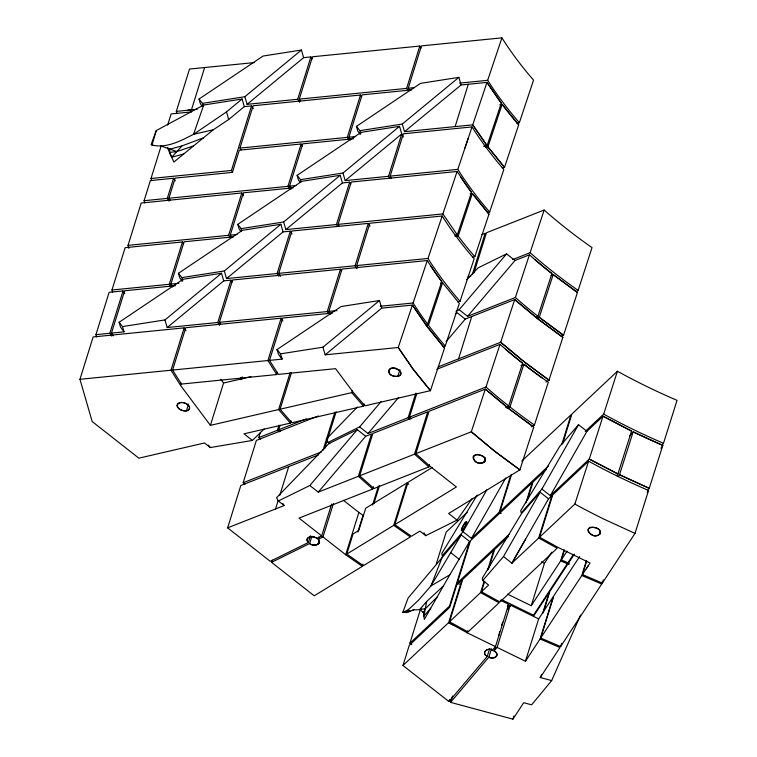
<?xml version="1.0" encoding="UTF-8"?>
<svg xmlns="http://www.w3.org/2000/svg" width="757" height="757" viewBox="0 0 757 757"><rect width="100%" height="100%" fill="white"/><g stroke="black" fill="none" stroke-linecap="round" stroke-linejoin="round"><path stroke-width="1.14" d="M183.705 153.993L171.688 157.238L169.521 152.412L169.975 149.157L181.992 145.912L203.406 137.859M443.432 585.975L426.683 601.465L423.901 616.113L430.695 608.25M177.11 405.175C179.475 400.027 189.241 402.894 189.629 408.222L188.957 409.603A6.463 3.889 17.3 0 1 187.443 410.531C183.582 412.054 175.189 408.685 177.791 403.793A6.463 3.889 17.3 0 1 179.295 402.866L181.453 402.516A6.463 3.889 17.3 0 1 183.875 402.8L186.241 403.689A6.463 3.889 17.3 0 1 188.152 405.014C191.313 407.238 188.777 411.467 185.285 410.881A6.463 3.889 17.3 0 1 182.863 410.587L180.497 409.707A6.463 3.889 17.3 0 1 178.586 408.373L177.393 406.774A6.463 3.889 17.3 0 1 177.11 405.175M498.986 635.265L499.648 631.669M242.089 99.006L226.494 111.885L193.565 134.301C180.885 140.764 166.635 148.59 151.939 145.079L156.264 130.573L203.718 105.015L242.089 99.006L244.303 106.623L228.699 119.502L213.256 129.797L173.855 162.055L167.354 147.596M151.939 145.079L151.22 144.36L156.264 130.573M264.174 428.982L252.422 440.432L210.314 447.557L204.485 442.977L138.862 458.174L92.193 421.545L79.949 379.304L93.13 336.96L184.169 327.866L185.957 330.714M96.593 336.903L95.94 334.66L109.131 292.316L123.05 290.925L124.82 293.725M112.623 292.287L111.97 290.016L125.16 247.671L182.475 241.947L183.733 243.943M128.889 248.381L128.018 245.363L141.209 203.018L241.805 192.969L243.574 195.77M144.738 202.933L144.095 200.709L150.359 180.582L173.561 178.264L175.217 180.885M151.655 180.705L151.012 178.491L161.061 146.215M167.647 125.066L171.12 113.938L191.635 111.885M176.977 113.664L176.324 111.393L189.515 69.048L254.267 62.585M111.629 336.07L109.86 333.269L123.05 290.925M113.238 335.909L111.468 333.108L124.659 290.764L175.501 285.682M204.645 67.534L191.455 109.888L187.679 110.267M169.057 201.192L167.297 198.391L173.561 178.264M170.164 200.236L168.896 198.23L175.17 178.103L232.39 172.388L239.307 150.17L301.135 144L302.403 145.997M170.543 286.288L169.284 284.291L182.475 241.947M172.653 286.931L170.893 284.13L184.083 241.786L233.695 236.827M232.607 172.331L231.434 170.467L251.542 105.904L244.303 106.623M241.133 149.952L239.96 148.088L253.15 105.743L360.474 95.022L361.647 96.896M290.158 372.51L278.614 409.565L210.399 425.358L180.545 385.389L170.978 370.22L184.169 327.866M277.44 372.312L276.75 374.545L181.415 384.064L172.587 370.059L185.777 327.705L281.102 318.186L282.872 320.987M180.545 385.389L181.235 383.156M229.787 237.187L228.614 235.313L241.805 192.969M231.396 237.026L230.223 235.153L243.413 192.808L293.035 187.859M186.421 410.777L188.521 404.058M219.549 325.292L217.779 322.491L230.97 280.147L223.731 280.866L167.183 327.544L164.969 319.927L221.527 273.249L223.731 280.866M220.571 324.204L219.388 322.331L232.579 279.986L340.442 269.218L341.615 271.082M299.573 102.28L297.681 99.281L310.872 56.926L303.633 57.655L247.085 104.334L244.871 96.707L301.428 50.038L303.633 57.655M300.557 101.116L299.289 99.12L312.48 56.766L419.804 46.054L421.062 48.051M210.399 425.358L223.589 383.014L220.817 379.295M289.836 189.345L287.944 186.345L301.135 144M291.303 188.957L289.553 186.184L302.743 143.839L353.519 138.768M240.243 379.692L240.991 377.298M241.72 379.352L242.467 376.958M278.879 276.324L277.119 273.523L290.3 231.178L283.071 231.897L226.513 278.576L224.299 270.959L280.856 224.28L283.071 231.897M280.61 276.362L278.727 273.362L291.909 231.017L368.271 223.391L370.041 226.192M276.75 374.545L267.912 360.54L281.102 318.186M381.698 308.146L379.494 300.52L322.936 347.198L325.15 354.825L381.698 308.146L412.395 305.08L427.327 326.769L444.529 348.097L430.44 390.65L364.95 405.818L353.216 392.287L335.569 368.668L278.358 374.384L269.52 360.379L282.711 318.025L332.332 313.076M348.457 139.241L347.283 137.377L360.474 95.022M350.652 140.017L348.892 137.216L362.083 94.862L411.694 89.913M310.455 535.776L308.364 542.504L270.268 561.325L227.63 527.847L240.821 485.502L318.413 454.91M244.994 484.177L243.177 482.748L256.368 440.404L318.318 415.972M260.578 439.079L258.743 437.641L260.389 432.342M337.622 226.419L336.449 224.545L349.639 182.2L342.401 182.929L285.843 229.598L283.638 221.981L340.186 175.302L342.401 182.929M364.174 403.935L363.483 406.159L291.833 422.747L280.09 409.225L291.54 372.444M339.231 226.258L338.057 224.384L351.248 182.04L457.105 171.47L471.488 192.41L457.304 234.916L454.976 235.295M258.743 437.641L277.393 430.279L278.954 425.254M280.431 431.31L278.69 429.768L280.09 425.292M252.422 440.432L244 433.827L290.357 423.097L291.048 420.864M328.424 313.426L327.251 311.562L340.442 269.218M275.529 508.969L278.169 500.5M279.816 495.201L288.72 466.615M407.872 90.395L406.613 88.399L419.804 46.054M409.48 90.244L408.222 88.238L421.412 45.893L501.938 37.85A426.626 256.746 17.3 0 0 529.105 74.943L533.534 80.138L519.359 122.71L517.059 123.249M356.982 268.735L355.09 265.735L368.271 223.391M357.957 267.571L356.698 265.575L369.88 223.23L442.183 216.01L445.684 221.423A430.525 259.093 17.3 0 0 457.039 237.584A431.954 259.954 17.3 0 0 474.147 258.79L460.029 301.352L457.73 301.882M389.628 178.321L388.54 176.296L401.73 133.951L399.526 126.334L361.155 132.343L297.123 175.35L298.485 180.043L300.264 182.484M391.237 178.16L390.148 176.135L403.339 133.79L472.037 126.93A429.068 258.222 17.3 0 0 503.812 169.473L489.665 212.036L487.376 212.566M363.01 564.116L362.319 566.359L314.212 595.806L271.564 562.337L272.265 560.104M322.984 450.358L334.859 412.243M324.621 448.778L336.155 411.732M363.483 406.159L351.74 392.628L352.431 390.404M311.941 536.193L309.66 543.517L271.564 562.337M318.82 537.091L318.129 539.334C322.984 544.633 312.906 546.951 309.66 543.517C312.925 546.961 322.946 544.605 318.129 539.334L322.984 536.931L333.402 503.5M317.845 544.529L319.236 540.044M316.833 538.322C313.568 535.048 303.548 536.978 308.364 542.504L307.37 541.198A6.406 3.851 17.3 0 1 307.011 540.195C306.642 537.082 310.701 536.325 313.02 536.874A6.482 3.899 17.3 0 1 315.016 537.423L316.833 538.322L321.687 535.918L331.585 504.162M455.118 126.599L468.299 84.254M318.262 492.116L358.373 476.304L371.555 433.96L365.697 436.269L318.262 492.116L309.84 485.511L278.368 500.973L276.56 497.699L328.831 443.64L357.276 429.664L365.697 436.269M359.67 475.793L372.86 433.449L427.714 411.817L414.533 454.172L359.67 475.793L374.034 488.52L428.888 466.889L429.588 464.666M397.822 376.361C409.225 371.753 385.313 362.348 389.278 373.163C391.341 377.667 403.68 377.951 400.254 371.384C390.158 360.834 382.247 377.213 397.822 376.361L399.914 369.634M362.319 566.359L345.684 554.749L358.875 512.404L343.441 500.292M346.782 554.077L393.716 525.339L410.351 536.94L363.417 565.678L346.782 554.077L353.055 533.95L358.79 530.43L365.707 508.221L406.906 482.994L408.752 484.281M357.843 531.963L363.029 515.309L358.875 512.404M321.687 535.918L298.996 518.1L372.728 489.031L373.428 486.808M372.548 505.061L378.443 486.136M373.882 503.651L379.541 485.483M357.361 407.001L326.324 439.098L328.131 442.381L359.613 426.92L368.034 433.524L408.137 417.713L415.773 393.195M411.183 418.744L409.442 417.202L416.88 393.309M457.067 520.106L425.727 535.672L419.898 531.102L411.448 536.268L394.813 524.667L456.405 486.959L430.194 466.378L415.83 453.651L429.02 411.306L485.313 389.117L508.638 408.553L533.732 427.118L519.87 469.879L448.646 513.492L457.067 520.106L472.292 498.38M393.716 525.339L406.906 482.994M472.292 274.573L485.152 233.288L481.849 234.585M394.813 524.667L408.004 482.323L432.067 467.589M473.958 272.889L486.448 232.768L544.141 210.03A428.945 258.146 17.3 0 0 592.021 247.615L578.121 290.395L576.124 291.615M458.553 358.865L471.743 316.521M402.979 665.488L409.244 645.352L449.743 607.322L456.66 585.104L461.846 580.231L448.655 622.585L402.979 665.488L448.967 701.578L487.253 656.357L489.533 649.042M411.723 644.709L409.897 643.27L420.646 608.76M436.297 563.833L446.195 532.076L467.183 512.357M483.874 462.508C492.031 454.711 465.971 450.831 474.999 461.013C478.396 465.725 489.978 462.054 483.543 456.783C469.908 448.172 470.74 466.814 483.874 462.508L485.265 458.023M410.237 611.202L406.755 612.564L402.847 612.299L408.08 598.106L461.212 534.887L469.633 541.492L449.516 606.054L409.897 643.27M459.367 584.158L457.304 583.022L470.494 540.678L532.171 482.748L525.926 502.809M449.526 621.762L480.572 592.608L499.062 602.799L468.015 631.963L449.526 621.762L462.716 579.417L493.763 550.254L487.499 570.371M486.836 489.845L463.01 531.717L471.431 538.331L499.194 512.252L510.738 475.197M511.6 474.384L500.065 511.439L548.484 465.962M492.495 650.168C487.735 646.904 480.591 653.026 487.253 656.357C480.581 653.064 487.726 646.838 492.495 650.168L495.494 646.62L467.145 632.776L467.807 630.666M480.572 592.608L484.045 581.461M538.691 538.028L551.872 495.674L548.532 498.825L540.11 492.211L503.5 556.556L511.921 563.161L538.691 538.028L557.171 548.219L499.932 601.985L481.443 591.794L484.735 581.206M488.369 569.557L494.633 549.44L508.59 536.334M448.967 701.578L449.62 699.468M580.553 615.081L551.683 680.59L531.622 704.824L523.721 702.695L512.905 719.15L450.566 702.364L452.544 696.014M527.44 499.932L533.042 481.935L546.516 469.283M491.463 648.777L488.861 657.142L450.566 702.364M501.617 625.339L502.629 622.093M494.094 650.963A6.463 3.889 17.3 0 1 496.374 653.073C498.201 655.505 495.343 658.117 492.835 657.833A6.463 3.889 17.3 0 1 488.861 657.142C493.469 660.71 501.077 654.247 494.094 650.954L508.685 604.275L500.282 600.169M497.103 647.405L510.294 605.061L538.643 618.895L525.453 661.249L497.103 647.405L494.094 650.954M561.789 444.473L571.015 414.836L521.743 461.108M496.365 656.442L497.065 654.199M562.659 443.659L571.885 414.022L617.419 371.252A431.925 259.935 17.3 0 0 646.696 386.448A430.563 259.121 17.3 0 0 669.377 397.009L677.051 400.358L663.473 443.299L662.195 445.258M582.436 574.554L590.015 563.019L558.041 547.406L539.552 537.205L552.742 494.86L588.605 461.183L595.844 465.12A433.487 260.881 17.3 0 0 648.569 490.451L635 533.382L602.326 583.089L582.436 574.554L586.722 560.786M507.644 594.188L531.234 605.704L544.425 563.359L551.787 552.156M542.627 613.548L549.222 592.371L533.43 616.406M543.242 612.602L549.837 591.435L574.402 554.058M531.234 605.704L560.691 560.89L564.164 549.743M569.264 563.369L561.306 559.953L564.277 550.424M512.905 719.15L513.889 715.971M525.453 661.249L540.091 638.974L553.282 596.63L538.643 618.895M602.364 581.915L601.711 584.035L560.606 646.582L540.706 638.037L553.897 595.693L579.588 556.603M540.706 638.037L581.821 575.49L586.429 560.672M560.606 646.582L561.59 643.403M599.885 534.187C603.443 524.185 578.84 526.115 591.548 534.527C597.207 539.135 604.663 531.196 596.838 528.282C581.234 522.548 590.252 541.34 599.885 534.187L600.585 531.944M602.326 583.089L603.32 579.919M586.94 431.31L578.518 424.705L541.908 489.05L550.33 495.655L586.94 431.31L603.007 416.218L631.565 431.074L617.911 473.967L616.444 475.689M539.552 537.205L574.875 504.03L588.605 461.183M585.208 431.471L603.689 414.107L617.419 371.252M551.134 275.614L553.197 274.592L577.43 292.495L563.539 335.275L561.533 336.505M531.442 426.844L534.423 425.018L548.295 382.257L542.05 377.838A432.342 260.19 17.3 0 1 523.92 364.249L520.939 365.716M446.11 341.606L465.233 319.085L514.703 299.583L537.905 318.915L562.858 337.376L548.976 380.146L545.967 381.992M535.833 317.344L537.943 316.303L551.9 273.58A430.213 258.903 17.3 0 1 534.877 259.575L529.417 254.806L514.997 260.493L467.571 316.341L459.149 309.727L455.998 311.278M506.944 408.458L509.972 406.963L523.91 364.249A432.219 260.115 17.3 0 0 542.05 377.838M467.571 316.341L515.394 297.482L529.417 254.806M512.612 259.604L530.108 252.706L544.141 210.03M409.442 417.202L486.003 387.016L500.008 344.35L505.496 349.138A432.171 260.086 17.3 0 0 522.623 363.228L508.676 405.951L505.648 407.446M499.847 104.731L502.137 104.352A427.535 257.295 17.3 0 0 518.668 124.81L504.512 167.373L502.222 167.903M442.921 346.536L445.23 346.006L459.338 303.443L442.608 282.758L440.413 283.109M472.548 257.229L474.847 256.699L488.975 214.127L472.34 193.555L470.031 193.934M425.387 324.469L427.601 324.11L423.769 318.858A433.118 260.654 17.3 0 1 413.095 302.989L427.289 260.54L342.05 269.057L328.86 311.401L330.62 314.202L328.86 311.401L337.045 310.588M460.048 301.371A432.521 260.294 17.3 0 1 427.998 258.468L442.183 216.01M461.07 84.983L458.856 77.356L402.308 124.034L404.512 131.661L461.07 84.983L486.978 82.39L501.276 103.207L487.073 145.713L483.609 146.281M427.601 324.11L441.747 281.604A432.881 260.512 17.3 0 1 430.695 265.83L427.289 260.54M445.23 346.006A433.411 260.834 17.3 0 1 428.453 325.255L442.608 282.758M474.847 256.699A431.755 259.84 17.3 0 1 458.165 236.07L472.34 193.555L488.975 214.127M519.359 122.71A427.497 257.276 17.3 0 1 491.142 85.673L487.678 80.308L501.938 37.85M489.665 212.036A429.825 258.676 17.3 0 1 476.673 196.224L472.614 190.896A430.582 259.131 17.3 0 1 457.805 169.379L472.037 126.93M457.304 234.916L442.883 213.919L457.105 171.47M464.921 148.154L468.479 137.547M203.718 105.015L193.565 134.301L213.256 129.797M461.647 528.954C459.934 536.495 470.589 517.703 465.148 522.708C463.719 524.081 458.969 533.325 462.849 529.768C469.51 520.277 466.482 517.939 461.647 528.954L463.644 530.042M442.495 556.499L430.96 585.946L418.47 600.254L409.745 608.41A26.391 8.28 -53.1 0 1 405.44 611.249L402.847 612.299L409.092 610.397M551.683 680.59L540.261 677.524L541.662 674.345M437.063 597.112L425.292 608.789L423.475 612.829L419.898 609.319L426.683 601.465M469.633 541.492L449.8 574.828L430.96 585.946L461.212 534.887M471.431 538.331L505.752 478.008M548.532 498.825L511.921 563.161L525.651 539.031M449.8 574.828L424.327 619.396L423.333 611.741M477.241 495.031L441.804 553.386L442.306 555.638L463.01 531.717M586.23 568.781L588.123 565.895M561.306 559.953L567.125 551.096M567.324 563.738L533.486 615.214L501.825 599.752M567.939 562.792L573.106 554.928M660.927 448.276L662.81 445.409A432.379 260.209 17.3 0 1 633.164 431.85L629.606 436.051M647.301 491.284L649.232 488.341L662.81 445.409L633.164 431.85L619.51 474.743L618.053 476.475M647.292 492.391L648.569 490.46M540.261 677.524L559.981 647.519L540.091 638.974M507.256 605.96L508.685 604.275M507.436 608.429L508.326 609.035L507.436 608.429L510.294 605.061M309.84 485.511L357.276 429.664M359.613 426.92L381.036 401.693M455.279 314.278L456.812 312.48L465.233 319.085M459.149 309.727L506.584 253.879L514.997 260.493M368.034 433.524L398.636 397.491M578.518 424.705L559.802 446.318L520.702 510.71L521.204 512.962L541.908 489.05M540.11 492.211L521.393 513.823L482.294 578.225L482.796 580.468L488.625 585.047L481.443 591.794M482.796 580.468L503.5 556.556M171.688 157.238L181.992 145.912M466.7 279.683L478.131 267.855L506.584 253.879M457.304 583.022L509.565 533.95M550.33 495.655L589.277 459.073L603.007 416.218L631.565 431.074M297.123 175.35L300.52 179.664L342.968 173.012L399.526 126.334M342.968 173.012L345.183 180.63L401.73 133.951L403.367 136.979M202.166 106.188L200.387 103.747L199.025 99.053L263.058 56.046L301.428 50.038M360.19 134.33L357.815 131.065L356.452 126.381L420.485 83.374L458.856 77.356M240.934 231.462L239.146 229.011L237.793 224.327L301.816 181.32L340.186 175.302M182.191 281.254L179.816 277.989L178.453 273.296L242.486 230.289L280.856 224.28M111.468 333.108L124.044 331.859L120.486 326.958L119.123 322.274L183.156 279.257L221.527 273.249M537.129 318.366L539.239 317.325L553.197 274.592L577.43 292.495M467.561 277.365L470.901 276.05M278.69 429.768L306.386 418.858M438.18 366.899L500.689 342.249L514.703 299.583L537.905 318.915L562.858 337.376M436.798 369.265L500.008 344.35M243.177 482.748L321.611 451.825M227.63 527.847L284.197 505.544L282.967 503.66M415.83 453.651L471.327 431.783L485.313 389.117L508.638 408.553L533.732 427.118M411.855 610.568L413.521 609.905M408.657 611.817L414.145 609.659M169.521 152.412L176.835 151.58L193.555 145.921M406.982 611.041L408.941 610.445M223.589 383.014L250.917 376.683M280.09 409.225L351.74 392.628M485.625 147.246L487.934 146.867L504.512 167.373L487.934 146.867L502.137 104.352L518.668 124.81M455.071 236.572L458.165 236.07M426.248 325.614L428.453 325.255M199.025 99.053L202.422 103.359L244.871 96.707M356.452 126.381L359.849 130.687L402.308 124.034M237.793 224.327L241.18 228.633L283.638 221.981M178.453 273.296L181.85 277.611L224.299 270.959M119.123 322.274L122.52 326.579L164.969 319.927M379.494 300.52L341.123 306.538L277.09 349.545L278.453 354.229L282.011 359.13L269.52 360.379M277.554 351.144L277.09 349.545L280.487 353.85L322.936 347.198M151.22 144.36L152.772 144.19M176.324 111.393L197.132 109.32M247.085 104.334L297.681 99.281M299.289 99.12L406.613 88.399M408.222 88.238L414.07 87.651M459.613 83.109L487.678 80.308M239.96 148.088L347.283 137.377M348.892 137.216L355.705 136.534M404.512 131.661L472.737 124.848L487.073 145.713L472.737 124.848L486.978 82.39L501.276 103.207M151.012 178.491L231.434 170.467M144.095 200.709L167.297 198.391M168.896 198.23L287.944 186.345M289.553 186.184L296.365 185.503M345.183 180.63L388.54 176.296M390.148 176.135L457.805 169.379M128.018 245.363L228.614 235.313M230.223 235.153L237.036 234.481M285.843 229.598L336.449 224.545M338.057 224.384L442.883 213.919M111.97 290.016L169.284 284.291M170.893 284.13L178.841 283.336M226.513 278.576L277.119 273.523M278.727 273.362L355.09 265.735M356.698 265.575L427.979 258.459M95.94 334.66L109.86 333.269M167.183 327.544L217.779 322.491M219.388 322.331L327.251 311.562M380.336 306.263L413.095 302.989M79.949 379.304L170.978 370.22M172.587 370.059L267.912 360.54M325.15 354.825L398.22 347.52L413.19 369.274L430.44 390.65L413.19 369.274L398.22 347.52L412.395 305.08L427.327 326.769L444.529 348.097M419.898 609.319L425.292 608.789M414.495 609.858L420.911 609.631M160.919 145.978L176.835 151.58M560.691 560.89L569.065 564.485M581.821 575.49L601.711 584.035M635 533.382L604.389 519.359A435.266 261.95 17.3 0 1 574.875 504.03M541.35 561.855L544.425 563.359M508.127 605.231L510.133 606.206M499.194 512.252L501.248 513.388M453.282 625.131L448.655 622.585L467.145 632.776M168.224 148.117L169.975 149.157M328.131 442.381L329.797 443.687M450.992 552.837L459.414 559.442M278.368 500.973L284.197 505.544M322.984 536.931L345.684 554.749M408.137 417.713L409.878 419.255M414.533 454.172L428.888 466.889M358.373 476.304L372.728 489.031M277.393 430.279L279.134 431.821M278.614 409.565L290.357 423.097M208.43 445.144L210.314 447.557M423.882 532.833L425.727 535.672M310.872 56.926L312.13 58.932M349.639 182.2L350.813 184.074M251.542 105.904L253.302 108.705M290.3 231.178L292.07 233.979M230.97 280.147L232.144 282.011M359.849 130.687L360.767 133.857M300.52 179.664L301.125 181.775M226.494 111.885L228.699 119.502M281.377 356.935L282.011 359.13L280.487 353.85M241.18 228.633L241.795 230.743M202.422 103.359L203.34 106.529M181.85 277.611L182.768 280.771M122.52 326.579L124.044 331.859M663.473 443.299A432.521 260.294 17.3 0 1 603.689 414.107M441.747 281.604A432.455 260.257 17.3 0 1 430.695 265.83M471.488 192.41A429.105 258.241 17.3 0 1 460.493 176.731M578.111 290.395A430.269 258.941 17.3 0 1 530.108 252.706M551.9 273.58A430.09 258.837 17.3 0 1 534.877 259.575M537.943 316.303A431.556 259.717 17.3 0 1 515.394 297.482M522.633 363.246A432.342 260.19 17.3 0 1 505.506 349.157M534.423 425.018A433.941 261.146 17.3 0 1 509.972 406.963M508.666 405.932A433.941 261.146 17.3 0 1 485.985 387.007M649.232 488.341L619.51 474.743L649.232 488.341M617.911 473.967L589.277 459.073L617.911 473.967M563.539 335.275L539.239 317.325L563.539 335.275M548.976 380.146L523.948 361.638L500.689 342.249L523.948 361.638L548.976 380.146M519.87 469.879L494.709 451.267L471.327 431.783L494.709 451.267L519.87 469.879"/></g></svg>
